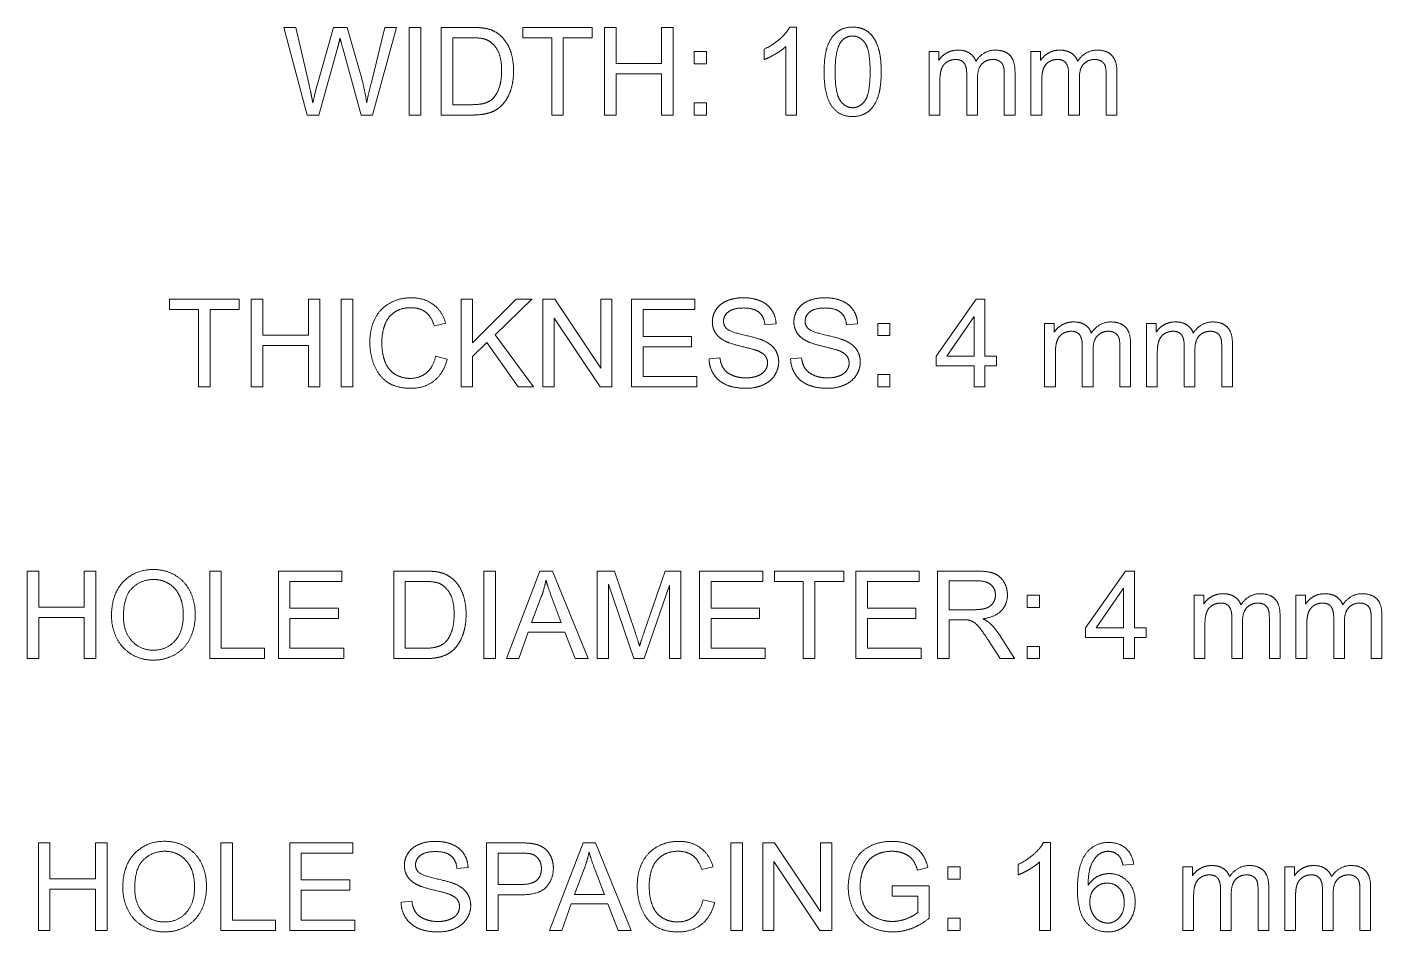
# Model space of a CAD drawing. Header units: millimetres. Extents: x -205 to 205, y -139 to 139.
# Drawn here: x 88.06 to 117.98, y -22.92 to -2.95 of the extents above; entities that cross this region are included whole.
import ezdxf

# ---------------------------------------------------------------- set-up
doc = ezdxf.new("R2010")
doc.units = ezdxf.units.MM
doc.layers.add('dimensions', color=7, linetype='Continuous', lineweight=18)

msp = doc.modelspace()

# ---------------------------------------------------------------- linework, layer by layer
at = {"layer": 'dimensions'}
for p, q in [((93.733, -2.959), (94.246, -4.892)), ((93.996, -2.959), (93.733, -2.959)), ((94.29, -4.226), (93.996, -2.959)), ((94.826, -2.959), (94.458, -4.264)), ((95.135, -2.959), (94.826, -2.959)), ((95.412, -3.937), (95.135, -2.959)), ((95.961, -2.959), (95.658, -4.201)), ((95.688, -4.892), (96.218, -2.959)), ((96.218, -2.959), (95.961, -2.959)), ((96.5, -2.959), (96.5, -4.892)), ((96.756, -2.959), (96.5, -2.959)), ((96.756, -4.892), (96.756, -2.959)), ((97.207, -2.959), (97.207, -4.892)), ((97.873, -2.959), (97.207, -2.959)), ((99.012, -2.959), (99.012, -3.187)), ((100.544, -2.959), (99.012, -2.959)), ((100.544, -3.187), (100.544, -2.959)), ((100.814, -2.959), (100.814, -4.892)), ((101.07, -2.959), (100.814, -2.959)), ((101.07, -3.753), (101.07, -2.959)), ((102.075, -2.959), (102.075, -3.753)), ((102.33, -2.959), (102.075, -2.959)), ((102.33, -4.892), (102.33, -2.959)), ((105.054, -2.951), (104.901, -2.951)), ((105.054, -4.892), (105.054, -2.951)), ((97.463, -4.664), (97.463, -3.187)), ((97.463, -3.187), (97.869, -3.187)), ((99.012, -3.187), (99.649, -3.187)), ((99.649, -3.187), (99.649, -4.892)), ((99.904, -3.187), (100.544, -3.187)), ((99.904, -4.892), (99.904, -3.187)), ((94.507, -4.892), (94.917, -3.419)), ((95.034, -3.419), (95.442, -4.892)), ((102.792, -3.492), (102.792, -3.762)), ((103.062, -3.492), (102.792, -3.492)), ((103.062, -3.762), (103.062, -3.492)), ((104.342, -3.436), (104.342, -3.666)), ((104.817, -3.38), (104.817, -4.892)), ((107.979, -3.492), (107.979, -4.892)), ((108.192, -3.492), (107.979, -3.492)), ((108.192, -3.688), (108.192, -3.492)), ((110.229, -3.492), (110.229, -4.892)), ((110.441, -3.492), (110.229, -3.492)), ((110.441, -3.688), (110.441, -3.492)), ((102.075, -3.753), (101.07, -3.753)), ((102.792, -3.762), (103.062, -3.762)), ((101.07, -3.981), (102.075, -3.981)), ((101.07, -4.892), (101.07, -3.981)), ((102.075, -3.981), (102.075, -4.892)), ((108.217, -4.892), (108.217, -4.165)), ((108.811, -3.982), (108.811, -4.892)), ((109.049, -4.892), (109.049, -4.078)), ((109.641, -4.01), (109.641, -4.892)), ((109.877, -4.892), (109.877, -3.931)), ((110.466, -4.892), (110.466, -4.165)), ((111.06, -3.982), (111.06, -4.892)), ((111.298, -4.892), (111.298, -4.078)), ((111.89, -4.01), (111.89, -4.892)), ((112.126, -4.892), (112.126, -3.931)), ((97.876, -4.664), (97.463, -4.664)), ((102.792, -4.622), (102.792, -4.892)), ((103.062, -4.622), (102.792, -4.622)), ((103.062, -4.892), (103.062, -4.622)), ((94.246, -4.892), (94.507, -4.892)), ((95.442, -4.892), (95.688, -4.892)), ((96.5, -4.892), (96.756, -4.892)), ((97.207, -4.892), (97.905, -4.892)), ((99.649, -4.892), (99.904, -4.892)), ((100.814, -4.892), (101.07, -4.892)), ((102.075, -4.892), (102.33, -4.892)), ((102.792, -4.892), (103.062, -4.892)), ((104.817, -4.892), (105.054, -4.892)), ((107.979, -4.892), (108.217, -4.892)), ((108.811, -4.892), (109.049, -4.892)), ((109.641, -4.892), (109.877, -4.892)), ((110.229, -4.892), (110.466, -4.892)), ((111.06, -4.892), (111.298, -4.892)), ((111.89, -4.892), (112.126, -4.892)), ((91.212, -8.959), (91.212, -9.187)), ((92.744, -8.959), (91.212, -8.959)), ((92.744, -9.187), (92.744, -8.959)), ((93.014, -8.959), (93.014, -10.892)), ((93.27, -8.959), (93.014, -8.959)), ((93.27, -9.753), (93.27, -8.959)), ((94.274, -8.959), (94.274, -9.753)), ((94.53, -8.959), (94.274, -8.959)), ((94.53, -10.892), (94.53, -8.959)), ((95, -8.959), (95, -10.892)), ((95.255, -8.959), (95, -8.959)), ((95.255, -10.892), (95.255, -8.959)), ((97.645, -8.959), (97.645, -10.892)), ((97.901, -8.959), (97.645, -8.959)), ((97.901, -9.918), (97.901, -8.959)), ((98.861, -8.959), (97.901, -9.918)), ((98.397, -9.742), (99.208, -8.959)), ((99.208, -8.959), (98.861, -8.959)), ((99.454, -8.959), (99.454, -10.892)), ((99.717, -8.959), (99.454, -8.959)), ((100.732, -10.477), (99.717, -8.959)), ((100.732, -8.959), (100.732, -10.477)), ((100.977, -8.959), (100.732, -8.959)), ((100.977, -10.892), (100.977, -8.959)), ((101.412, -8.959), (101.412, -10.892)), ((102.809, -8.959), (101.412, -8.959)), ((102.809, -9.187), (102.809, -8.959)), ((109.018, -8.959), (108.136, -10.212)), ((109.211, -8.959), (109.018, -8.959)), ((109.211, -10.212), (109.211, -8.959)), ((91.212, -9.187), (91.849, -9.187)), ((91.849, -9.187), (91.849, -10.892)), ((92.104, -9.187), (92.744, -9.187)), ((92.104, -10.892), (92.104, -9.187)), ((101.668, -9.187), (102.809, -9.187)), ((101.668, -9.779), (101.668, -9.187)), ((97.056, -9.548), (97.308, -9.489)), ((99.699, -9.373), (100.715, -10.892)), ((99.699, -10.892), (99.699, -9.373)), ((104.356, -9.522), (104.601, -9.504)), ((106.157, -9.522), (106.402, -9.504)), ((106.845, -9.492), (106.845, -9.762)), ((107.115, -9.492), (106.845, -9.492)), ((107.115, -9.762), (107.115, -9.492)), ((108.369, -10.212), (108.974, -9.34)), ((108.974, -9.34), (108.974, -10.212)), ((110.531, -9.492), (110.531, -10.892)), ((110.743, -9.492), (110.531, -9.492)), ((110.743, -9.688), (110.743, -9.492)), ((112.78, -9.492), (112.78, -10.892)), ((112.993, -9.492), (112.78, -9.492)), ((112.993, -9.688), (112.993, -9.492)), ((94.274, -9.753), (93.27, -9.753)), ((99.243, -10.892), (98.397, -9.742)), ((102.737, -9.779), (101.668, -9.779)), ((102.737, -10.006), (102.737, -9.779)), ((106.845, -9.762), (107.115, -9.762)), ((93.27, -9.981), (94.274, -9.981)), ((93.27, -10.892), (93.27, -9.981)), ((94.274, -9.981), (94.274, -10.892)), ((97.901, -10.222), (98.218, -9.914)), ((98.218, -9.914), (98.906, -10.892)), ((101.668, -10.006), (102.737, -10.006)), ((101.668, -10.664), (101.668, -10.006)), ((110.768, -10.892), (110.768, -10.165)), ((111.363, -9.982), (111.363, -10.892)), ((111.6, -10.892), (111.6, -10.078)), ((112.192, -10.01), (112.192, -10.892)), ((112.428, -10.892), (112.428, -9.931)), ((113.018, -10.892), (113.018, -10.165)), ((113.612, -9.982), (113.612, -10.892)), ((113.849, -10.892), (113.849, -10.078)), ((114.441, -10.01), (114.441, -10.892)), ((114.677, -10.892), (114.677, -9.931)), ((97.341, -10.279), (97.085, -10.214)), ((97.901, -10.892), (97.901, -10.222)), ((103.362, -10.25), (103.121, -10.271)), ((105.163, -10.25), (104.922, -10.271)), ((108.136, -10.212), (108.136, -10.429)), ((108.136, -10.429), (108.974, -10.429)), ((108.974, -10.212), (108.369, -10.212)), ((108.974, -10.429), (108.974, -10.892)), ((109.472, -10.212), (109.211, -10.212)), ((109.211, -10.429), (109.472, -10.429)), ((109.211, -10.892), (109.211, -10.429)), ((109.472, -10.429), (109.472, -10.212)), ((102.854, -10.664), (101.668, -10.664)), ((102.854, -10.892), (102.854, -10.664)), ((106.845, -10.622), (106.845, -10.892)), ((107.115, -10.622), (106.845, -10.622)), ((107.115, -10.892), (107.115, -10.622)), ((91.849, -10.892), (92.104, -10.892)), ((93.014, -10.892), (93.27, -10.892)), ((94.274, -10.892), (94.53, -10.892)), ((95, -10.892), (95.255, -10.892)), ((97.645, -10.892), (97.901, -10.892)), ((98.906, -10.892), (99.243, -10.892)), ((99.454, -10.892), (99.699, -10.892)), ((100.715, -10.892), (100.977, -10.892)), ((101.412, -10.892), (102.854, -10.892)), ((106.845, -10.892), (107.115, -10.892)), ((108.974, -10.892), (109.211, -10.892)), ((110.531, -10.892), (110.768, -10.892)), ((111.363, -10.892), (111.6, -10.892)), ((112.192, -10.892), (112.428, -10.892)), ((112.78, -10.892), (113.018, -10.892)), ((113.612, -10.892), (113.849, -10.892)), ((114.441, -10.892), (114.677, -10.892)), ((88.064, -14.959), (88.064, -16.892)), ((88.32, -14.959), (88.064, -14.959)), ((88.32, -15.753), (88.32, -14.959)), ((89.325, -14.959), (89.325, -15.753)), ((89.58, -14.959), (89.325, -14.959)), ((89.58, -16.892), (89.58, -14.959)), ((92.096, -14.959), (92.096, -16.892)), ((92.352, -14.959), (92.096, -14.959)), ((92.352, -16.664), (92.352, -14.959)), ((93.613, -14.959), (93.613, -16.892)), ((95.011, -14.959), (93.613, -14.959)), ((93.869, -15.187), (95.011, -15.187)), ((93.869, -15.779), (93.869, -15.187)), ((95.011, -15.187), (95.011, -14.959)), ((96.159, -14.959), (96.159, -16.892)), ((96.825, -14.959), (96.159, -14.959)), ((96.415, -16.664), (96.415, -15.187)), ((96.415, -15.187), (96.821, -15.187)), ((98.152, -14.959), (98.152, -16.892)), ((98.408, -14.959), (98.152, -14.959)), ((98.408, -16.892), (98.408, -14.959)), ((99.389, -14.959), (98.647, -16.892)), ((99.665, -14.959), (99.389, -14.959)), ((100.456, -16.892), (99.665, -14.959)), ((100.652, -14.959), (100.652, -16.892)), ((101.037, -14.959), (100.652, -14.959)), ((100.899, -15.247), (101.458, -16.892)), ((100.899, -16.892), (100.899, -15.247)), ((101.494, -16.328), (101.037, -14.959)), ((102.152, -14.959), (101.69, -16.304)), ((102.496, -14.959), (102.152, -14.959)), ((102.496, -16.892), (102.496, -14.959)), ((102.914, -14.959), (102.914, -16.892)), ((104.312, -14.959), (102.914, -14.959)), ((103.17, -15.187), (104.312, -15.187)), ((103.17, -15.779), (103.17, -15.187)), ((104.312, -15.187), (104.312, -14.959)), ((104.565, -14.959), (104.565, -15.187)), ((106.097, -14.959), (104.565, -14.959)), ((104.565, -15.187), (105.202, -15.187)), ((105.202, -15.187), (105.202, -16.892)), ((105.457, -15.187), (106.097, -15.187)), ((105.457, -16.892), (105.457, -15.187)), ((106.097, -15.187), (106.097, -14.959)), ((106.364, -14.959), (106.364, -16.892)), ((107.762, -14.959), (106.364, -14.959)), ((106.62, -15.187), (107.762, -15.187)), ((106.62, -15.779), (106.62, -15.187)), ((107.762, -15.187), (107.762, -14.959)), ((108.164, -14.959), (108.164, -16.892)), ((109.021, -14.959), (108.164, -14.959)), ((108.42, -15.812), (108.42, -15.173)), ((108.42, -15.173), (109.031, -15.173)), ((112.318, -14.959), (111.436, -16.212)), ((112.512, -14.959), (112.318, -14.959)), ((112.512, -16.212), (112.512, -14.959)), ((99.204, -16.098), (99.417, -15.531)), ((101.688, -16.892), (102.25, -15.274)), ((102.25, -15.274), (102.25, -16.892)), ((110.146, -15.492), (110.146, -15.762)), ((110.416, -15.492), (110.146, -15.492)), ((110.416, -15.762), (110.416, -15.492)), ((111.67, -16.212), (112.275, -15.34)), ((112.275, -15.34), (112.275, -16.212)), ((113.832, -15.492), (113.832, -16.892)), ((114.044, -15.492), (113.832, -15.492)), ((114.044, -15.688), (114.044, -15.492)), ((116.081, -15.492), (116.081, -16.892)), ((116.293, -15.492), (116.081, -15.492)), ((116.293, -15.688), (116.293, -15.492)), ((89.325, -15.753), (88.32, -15.753)), ((94.938, -15.779), (93.869, -15.779)), ((94.938, -16.006), (94.938, -15.779)), ((99.658, -15.563), (99.86, -16.098)), ((104.239, -15.779), (103.17, -15.779)), ((104.239, -16.006), (104.239, -15.779)), ((107.689, -15.779), (106.62, -15.779)), ((107.689, -16.006), (107.689, -15.779)), ((108.97, -15.812), (108.42, -15.812)), ((110.146, -15.762), (110.416, -15.762)), ((88.32, -15.981), (89.325, -15.981)), ((88.32, -16.892), (88.32, -15.981)), ((89.325, -15.981), (89.325, -16.892)), ((93.869, -16.006), (94.938, -16.006)), ((93.869, -16.664), (93.869, -16.006)), ((99.86, -16.098), (99.204, -16.098)), ((103.17, -16.006), (104.239, -16.006)), ((103.17, -16.664), (103.17, -16.006)), ((106.62, -16.006), (107.689, -16.006)), ((106.62, -16.664), (106.62, -16.006)), ((108.42, -16.034), (108.716, -16.034)), ((108.42, -16.892), (108.42, -16.034)), ((114.664, -15.982), (114.664, -16.892)), ((114.901, -16.892), (114.901, -16.078)), ((115.493, -16.01), (115.493, -16.892)), ((115.729, -16.892), (115.729, -15.931)), ((116.913, -15.982), (116.913, -16.892)), ((117.15, -16.892), (117.15, -16.078)), ((117.742, -16.01), (117.742, -16.892)), ((117.978, -16.892), (117.978, -15.931)), ((98.918, -16.892), (99.131, -16.307)), ((99.131, -16.307), (99.939, -16.307)), ((99.939, -16.307), (100.164, -16.892)), ((109.867, -16.892), (109.531, -16.366)), ((111.436, -16.212), (111.436, -16.429)), ((111.436, -16.429), (112.275, -16.429)), ((112.275, -16.212), (111.67, -16.212)), ((112.275, -16.429), (112.275, -16.892)), ((112.773, -16.212), (112.512, -16.212)), ((112.512, -16.429), (112.773, -16.429)), ((112.512, -16.892), (112.512, -16.429)), ((112.773, -16.429), (112.773, -16.212)), ((114.069, -16.892), (114.069, -16.165)), ((116.318, -16.892), (116.318, -16.165)), ((93.303, -16.664), (92.352, -16.664)), ((93.303, -16.892), (93.303, -16.664)), ((95.056, -16.664), (93.869, -16.664)), ((95.056, -16.892), (95.056, -16.664)), ((96.827, -16.664), (96.415, -16.664)), ((104.357, -16.664), (103.17, -16.664)), ((104.357, -16.892), (104.357, -16.664)), ((107.807, -16.664), (106.62, -16.664)), ((107.807, -16.892), (107.807, -16.664)), ((109.29, -16.49), (109.546, -16.892)), ((110.146, -16.622), (110.146, -16.892)), ((110.416, -16.622), (110.146, -16.622)), ((110.416, -16.892), (110.416, -16.622)), ((88.064, -16.892), (88.32, -16.892)), ((89.325, -16.892), (89.58, -16.892)), ((92.096, -16.892), (93.303, -16.892)), ((93.613, -16.892), (95.056, -16.892)), ((96.159, -16.892), (96.856, -16.892)), ((98.152, -16.892), (98.408, -16.892)), ((98.647, -16.892), (98.918, -16.892)), ((100.164, -16.892), (100.456, -16.892)), ((100.652, -16.892), (100.899, -16.892)), ((101.458, -16.892), (101.688, -16.892)), ((102.25, -16.892), (102.496, -16.892)), ((102.914, -16.892), (104.357, -16.892)), ((105.202, -16.892), (105.457, -16.892)), ((106.364, -16.892), (107.807, -16.892)), ((108.164, -16.892), (108.42, -16.892)), ((109.546, -16.892), (109.867, -16.892)), ((110.146, -16.892), (110.416, -16.892)), ((112.275, -16.892), (112.512, -16.892)), ((113.832, -16.892), (114.069, -16.892)), ((114.664, -16.892), (114.901, -16.892)), ((115.493, -16.892), (115.729, -16.892)), ((116.081, -16.892), (116.318, -16.892)), ((116.913, -16.892), (117.15, -16.892)), ((117.742, -16.892), (117.978, -16.892)), ((88.313, -20.959), (88.313, -22.892)), ((88.569, -20.959), (88.313, -20.959)), ((88.569, -21.753), (88.569, -20.959)), ((89.573, -20.959), (89.573, -21.753)), ((89.829, -20.959), (89.573, -20.959)), ((89.829, -22.892), (89.829, -20.959)), ((92.344, -20.959), (92.344, -22.892)), ((92.6, -20.959), (92.344, -20.959)), ((92.6, -22.664), (92.6, -20.959)), ((93.862, -20.959), (93.862, -22.892)), ((95.259, -20.959), (93.862, -20.959)), ((94.118, -21.187), (95.259, -21.187)), ((94.118, -21.779), (94.118, -21.187)), ((95.259, -21.187), (95.259, -20.959)), ((98.208, -20.959), (98.208, -22.892)), ((98.937, -20.959), (98.208, -20.959)), ((98.464, -21.878), (98.464, -21.187)), ((98.464, -21.187), (98.959, -21.187)), ((100.339, -20.959), (99.597, -22.892)), ((100.614, -20.959), (100.339, -20.959)), ((101.405, -22.892), (100.614, -20.959)), ((103.603, -20.959), (103.603, -22.892)), ((103.859, -20.959), (103.603, -20.959)), ((103.859, -22.892), (103.859, -20.959)), ((104.307, -20.959), (104.307, -22.892)), ((104.57, -20.959), (104.307, -20.959)), ((105.585, -22.477), (104.57, -20.959)), ((105.585, -20.959), (105.585, -22.477)), ((105.83, -20.959), (105.585, -20.959)), ((105.83, -22.892), (105.83, -20.959)), ((110.658, -20.951), (110.505, -20.951)), ((110.658, -22.892), (110.658, -20.951)), ((97.556, -21.522), (97.801, -21.504)), ((100.154, -22.098), (100.367, -21.531)), ((102.96, -21.548), (103.212, -21.489)), ((104.552, -21.373), (105.568, -22.892)), ((104.552, -22.892), (104.552, -21.373)), ((107.723, -21.563), (107.954, -21.5)), ((108.395, -21.492), (108.395, -21.762)), ((108.666, -21.492), (108.395, -21.492)), ((108.666, -21.762), (108.666, -21.492)), ((109.946, -21.436), (109.946, -21.666)), ((110.42, -21.38), (110.42, -22.892)), ((112.261, -21.451), (112.497, -21.432)), ((113.583, -21.492), (113.583, -22.892)), ((113.795, -21.492), (113.583, -21.492)), ((113.795, -21.688), (113.795, -21.492)), ((115.832, -21.492), (115.832, -22.892)), ((116.045, -21.492), (115.832, -21.492)), ((116.045, -21.688), (116.045, -21.492)), ((89.573, -21.753), (88.569, -21.753)), ((95.187, -21.779), (94.118, -21.779)), ((95.187, -22.006), (95.187, -21.779)), ((100.608, -21.563), (100.81, -22.098)), ((108.395, -21.762), (108.666, -21.762)), ((88.569, -21.981), (89.573, -21.981)), ((88.569, -22.892), (88.569, -21.981)), ((89.573, -21.981), (89.573, -22.892)), ((94.118, -22.006), (95.187, -22.006)), ((94.118, -22.664), (94.118, -22.006)), ((98.964, -21.878), (98.464, -21.878)), ((98.464, -22.106), (98.96, -22.106)), ((98.464, -22.892), (98.464, -22.106)), ((100.81, -22.098), (100.154, -22.098)), ((107.983, -21.906), (107.164, -21.907)), ((107.164, -21.907), (107.164, -22.134)), ((107.164, -22.134), (107.732, -22.134)), ((107.732, -22.134), (107.732, -22.494)), ((107.983, -22.623), (107.983, -21.906)), ((114.415, -21.982), (114.415, -22.892)), ((114.652, -22.892), (114.652, -22.078)), ((115.244, -22.01), (115.244, -22.892)), ((115.48, -22.892), (115.48, -21.931)), ((116.664, -21.982), (116.664, -22.892)), ((116.901, -22.892), (116.901, -22.078)), ((117.493, -22.01), (117.493, -22.892)), ((117.729, -22.892), (117.729, -21.931)), ((96.562, -22.25), (96.321, -22.271)), ((99.868, -22.892), (100.08, -22.307)), ((100.08, -22.307), (100.889, -22.307)), ((100.889, -22.307), (101.114, -22.892)), ((103.245, -22.279), (102.989, -22.214)), ((113.82, -22.892), (113.82, -22.165)), ((116.07, -22.892), (116.07, -22.165)), ((93.552, -22.664), (92.6, -22.664)), ((93.552, -22.892), (93.552, -22.664)), ((95.304, -22.664), (94.118, -22.664)), ((95.304, -22.892), (95.304, -22.664)), ((108.395, -22.622), (108.395, -22.892)), ((108.666, -22.622), (108.395, -22.622)), ((108.666, -22.892), (108.666, -22.622)), ((88.313, -22.892), (88.569, -22.892)), ((89.573, -22.892), (89.829, -22.892)), ((92.344, -22.892), (93.552, -22.892)), ((93.862, -22.892), (95.304, -22.892)), ((98.208, -22.892), (98.464, -22.892)), ((99.597, -22.892), (99.868, -22.892)), ((101.114, -22.892), (101.405, -22.892)), ((103.603, -22.892), (103.859, -22.892)), ((104.307, -22.892), (104.552, -22.892)), ((105.568, -22.892), (105.83, -22.892)), ((108.395, -22.892), (108.666, -22.892)), ((110.42, -22.892), (110.658, -22.892)), ((113.583, -22.892), (113.82, -22.892)), ((114.415, -22.892), (114.652, -22.892)), ((115.244, -22.892), (115.48, -22.892)), ((115.832, -22.892), (116.07, -22.892)), ((116.664, -22.892), (116.901, -22.892)), ((117.493, -22.892), (117.729, -22.892))]:
    msp.add_line(p, q, dxfattribs=at)
for points in [[(97.873, -2.959), (98.098, -2.959), (98.217, -2.987)], [(98.217, -2.987), (98.383, -3.025), (98.5, -3.125)], [(104.69, -3.21), (104.839, -3.076), (104.901, -2.951)], [(105.942, -3.065), (106.081, -2.951), (106.292, -2.951)], [(106.292, -2.951), (106.448, -2.951), (106.565, -3.014)], [(94.974, -3.193), (94.944, -3.326), (94.917, -3.419)], [(95.034, -3.419), (94.983, -3.235), (94.974, -3.193)], [(98.2, -3.227), (98.097, -3.187), (97.869, -3.187)], [(98.442, -3.445), (98.342, -3.282), (98.2, -3.227)], [(98.5, -3.125), (98.653, -3.254), (98.729, -3.456)], [(104.342, -3.436), (104.541, -3.343), (104.69, -3.21)], [(105.732, -3.387), (105.803, -3.178), (105.942, -3.065)], [(106.028, -3.286), (105.906, -3.463), (105.906, -3.939)], [(106.289, -3.148), (106.126, -3.148), (106.028, -3.286)], [(106.567, -3.305), (106.455, -3.148), (106.289, -3.148)], [(106.565, -3.014), (106.682, -3.076), (106.759, -3.194)], [(106.759, -3.194), (106.835, -3.312), (106.879, -3.482)], [(98.541, -3.911), (98.541, -3.608), (98.442, -3.445)], [(98.729, -3.456), (98.805, -3.657), (98.805, -3.915)], [(104.592, -3.543), (104.453, -3.625), (104.342, -3.666)], [(104.817, -3.38), (104.731, -3.461), (104.592, -3.543)], [(105.662, -3.939), (105.662, -3.596), (105.732, -3.387)], [(106.678, -3.939), (106.678, -3.461), (106.567, -3.305)], [(106.879, -3.482), (106.922, -3.651), (106.922, -3.939)], [(108.192, -3.688), (108.258, -3.585), (108.367, -3.523)], [(108.367, -3.523), (108.476, -3.46), (108.616, -3.46)], [(108.616, -3.46), (108.772, -3.46), (108.871, -3.525)], [(108.871, -3.525), (108.971, -3.589), (109.012, -3.705)], [(109.012, -3.705), (109.178, -3.46), (109.444, -3.46)], [(109.444, -3.46), (109.652, -3.46), (109.765, -3.575)], [(109.765, -3.575), (109.877, -3.691), (109.877, -3.931)], [(110.441, -3.688), (110.507, -3.585), (110.616, -3.523)], [(110.616, -3.523), (110.726, -3.46), (110.865, -3.46)], [(110.865, -3.46), (111.021, -3.46), (111.12, -3.525)], [(111.12, -3.525), (111.22, -3.589), (111.261, -3.705)], [(111.261, -3.705), (111.427, -3.46), (111.693, -3.46)], [(111.693, -3.46), (111.902, -3.46), (112.014, -3.575)], [(112.014, -3.575), (112.126, -3.691), (112.126, -3.931)], [(108.255, -3.873), (108.217, -3.974), (108.217, -4.165)], [(108.378, -3.719), (108.293, -3.771), (108.255, -3.873)], [(108.563, -3.666), (108.463, -3.666), (108.378, -3.719)], [(108.753, -3.745), (108.695, -3.666), (108.563, -3.666)], [(108.811, -3.982), (108.811, -3.824), (108.753, -3.745)], [(109.146, -3.764), (109.049, -3.862), (109.049, -4.078)], [(109.391, -3.666), (109.244, -3.666), (109.146, -3.764)], [(109.534, -3.704), (109.473, -3.666), (109.391, -3.666)], [(109.618, -3.805), (109.594, -3.742), (109.534, -3.704)], [(109.641, -4.01), (109.641, -3.868), (109.618, -3.805)], [(110.504, -3.873), (110.466, -3.974), (110.466, -4.165)], [(110.627, -3.719), (110.542, -3.771), (110.504, -3.873)], [(110.813, -3.666), (110.712, -3.666), (110.627, -3.719)], [(111.002, -3.745), (110.944, -3.666), (110.813, -3.666)], [(111.06, -3.982), (111.06, -3.824), (111.002, -3.745)], [(111.395, -3.764), (111.298, -3.862), (111.298, -4.078)], [(111.641, -3.666), (111.493, -3.666), (111.395, -3.764)], [(111.783, -3.704), (111.722, -3.666), (111.641, -3.666)], [(111.867, -3.805), (111.844, -3.742), (111.783, -3.704)], [(111.89, -4.01), (111.89, -3.868), (111.867, -3.805)], [(95.412, -3.937), (95.516, -4.301), (95.562, -4.622)], [(98.491, -4.283), (98.541, -4.13), (98.541, -3.911)], [(98.805, -3.915), (98.805, -4.135), (98.754, -4.305)], [(105.853, -4.724), (105.662, -4.483), (105.662, -3.939)], [(105.906, -3.939), (105.906, -4.415), (106.017, -4.572)], [(106.567, -4.572), (106.678, -4.413), (106.678, -3.939)], [(106.922, -3.939), (106.922, -4.279), (106.852, -4.488)], [(94.29, -4.226), (94.337, -4.425), (94.371, -4.622)], [(94.371, -4.622), (94.445, -4.312), (94.458, -4.264)], [(95.562, -4.622), (95.599, -4.438), (95.658, -4.201)], [(98.349, -4.528), (98.44, -4.437), (98.491, -4.283)], [(98.754, -4.305), (98.702, -4.475), (98.622, -4.587)], [(97.876, -4.664), (98.067, -4.664), (98.175, -4.628)], [(98.175, -4.628), (98.284, -4.593), (98.349, -4.528)], [(98.446, -4.762), (98.35, -4.826), (98.215, -4.859)], [(98.622, -4.587), (98.541, -4.698), (98.446, -4.762)], [(106.292, -4.925), (106.012, -4.925), (105.853, -4.724)], [(106.017, -4.572), (106.128, -4.73), (106.292, -4.73)], [(106.292, -4.73), (106.455, -4.73), (106.567, -4.572)], [(106.852, -4.488), (106.782, -4.697), (106.643, -4.811)], [(98.215, -4.859), (98.08, -4.892), (97.905, -4.892)], [(106.643, -4.811), (106.504, -4.925), (106.292, -4.925)], [(96.076, -9.043), (96.289, -8.926), (96.545, -8.926)], [(96.545, -8.926), (96.835, -8.926), (97.032, -9.074)], [(103.52, -8.992), (103.68, -8.926), (103.875, -8.926)], [(103.875, -8.926), (104.09, -8.926), (104.254, -8.995)], [(105.321, -8.992), (105.48, -8.926), (105.676, -8.926)], [(105.676, -8.926), (105.891, -8.926), (106.055, -8.995)], [(95.748, -9.384), (95.863, -9.16), (96.076, -9.043)], [(96.167, -9.252), (96.017, -9.359), (95.957, -9.539)], [(96.539, -9.145), (96.317, -9.145), (96.167, -9.252)], [(96.861, -9.241), (96.733, -9.145), (96.539, -9.145)], [(97.056, -9.548), (96.989, -9.338), (96.861, -9.241)], [(97.032, -9.074), (97.23, -9.222), (97.308, -9.489)], [(103.194, -9.459), (103.194, -9.312), (103.278, -9.185)], [(103.278, -9.185), (103.361, -9.058), (103.52, -8.992)], [(103.547, -9.237), (103.441, -9.322), (103.441, -9.442)], [(103.885, -9.152), (103.653, -9.152), (103.547, -9.237)], [(104.222, -9.245), (104.108, -9.152), (103.885, -9.152)], [(104.356, -9.522), (104.336, -9.339), (104.222, -9.245)], [(104.254, -8.995), (104.418, -9.065), (104.506, -9.199)], [(104.506, -9.199), (104.595, -9.334), (104.601, -9.504)], [(104.995, -9.459), (104.995, -9.312), (105.078, -9.185)], [(105.078, -9.185), (105.161, -9.058), (105.321, -8.992)], [(105.348, -9.237), (105.242, -9.322), (105.242, -9.442)], [(105.686, -9.152), (105.454, -9.152), (105.348, -9.237)], [(106.023, -9.245), (105.909, -9.152), (105.686, -9.152)], [(106.157, -9.522), (106.137, -9.339), (106.023, -9.245)], [(106.055, -8.995), (106.219, -9.065), (106.307, -9.199)], [(106.307, -9.199), (106.395, -9.334), (106.402, -9.504)], [(95.632, -9.911), (95.632, -9.609), (95.748, -9.384)], [(95.957, -9.539), (95.896, -9.719), (95.896, -9.91)], [(103.262, -9.699), (103.194, -9.592), (103.194, -9.459)], [(103.441, -9.442), (103.441, -9.546), (103.516, -9.613)], [(105.063, -9.699), (104.995, -9.592), (104.995, -9.459)], [(105.242, -9.442), (105.242, -9.546), (105.317, -9.613)], [(110.743, -9.688), (110.809, -9.585), (110.919, -9.523)], [(110.919, -9.523), (111.028, -9.46), (111.168, -9.46)], [(111.168, -9.46), (111.323, -9.46), (111.423, -9.525)], [(111.423, -9.525), (111.523, -9.589), (111.563, -9.705)], [(111.563, -9.705), (111.73, -9.46), (111.996, -9.46)], [(111.996, -9.46), (112.204, -9.46), (112.316, -9.575)], [(112.993, -9.688), (113.058, -9.585), (113.168, -9.523)], [(113.168, -9.523), (113.277, -9.46), (113.417, -9.46)], [(113.417, -9.46), (113.573, -9.46), (113.672, -9.525)], [(113.672, -9.525), (113.772, -9.589), (113.813, -9.705)], [(113.813, -9.705), (113.979, -9.46), (114.245, -9.46)], [(114.245, -9.46), (114.453, -9.46), (114.565, -9.575)], [(103.469, -9.879), (103.33, -9.807), (103.262, -9.699)], [(103.516, -9.613), (103.59, -9.68), (103.902, -9.751)], [(103.902, -9.751), (104.214, -9.821), (104.33, -9.874)], [(105.27, -9.879), (105.131, -9.807), (105.063, -9.699)], [(105.317, -9.613), (105.391, -9.68), (105.703, -9.751)], [(105.703, -9.751), (106.014, -9.821), (106.13, -9.874)], [(110.93, -9.719), (110.845, -9.771), (110.807, -9.873)], [(111.115, -9.666), (111.015, -9.666), (110.93, -9.719)], [(111.305, -9.745), (111.247, -9.666), (111.115, -9.666)], [(111.363, -9.982), (111.363, -9.824), (111.305, -9.745)], [(111.698, -9.764), (111.6, -9.862), (111.6, -10.078)], [(111.943, -9.666), (111.795, -9.666), (111.698, -9.764)], [(112.085, -9.704), (112.025, -9.666), (111.943, -9.666)], [(112.169, -9.805), (112.146, -9.742), (112.085, -9.704)], [(112.192, -10.01), (112.192, -9.868), (112.169, -9.805)], [(112.316, -9.575), (112.428, -9.691), (112.428, -9.931)], [(113.179, -9.719), (113.094, -9.771), (113.056, -9.873)], [(113.364, -9.666), (113.264, -9.666), (113.179, -9.719)], [(113.554, -9.745), (113.496, -9.666), (113.364, -9.666)], [(113.612, -9.982), (113.612, -9.824), (113.554, -9.745)], [(113.947, -9.764), (113.849, -9.862), (113.849, -10.078)], [(114.192, -9.666), (114.045, -9.666), (113.947, -9.764)], [(114.335, -9.704), (114.274, -9.666), (114.192, -9.666)], [(114.418, -9.805), (114.395, -9.742), (114.335, -9.704)], [(114.441, -10.01), (114.441, -9.868), (114.418, -9.805)], [(114.565, -9.575), (114.677, -9.691), (114.677, -9.931)], [(95.735, -10.429), (95.632, -10.188), (95.632, -9.911)], [(95.896, -9.91), (95.896, -10.156), (95.968, -10.34)], [(103.842, -10), (103.575, -9.936), (103.469, -9.879)], [(104.186, -10.094), (104.108, -10.064), (103.842, -10)], [(104.36, -10.208), (104.307, -10.14), (104.186, -10.094)], [(104.33, -9.874), (104.498, -9.952), (104.579, -10.071)], [(104.579, -10.071), (104.659, -10.191), (104.659, -10.346)], [(105.643, -10), (105.376, -9.936), (105.27, -9.879)], [(105.987, -10.094), (105.909, -10.064), (105.643, -10)], [(106.161, -10.208), (106.108, -10.14), (105.987, -10.094)], [(106.13, -9.874), (106.299, -9.952), (106.38, -10.071)], [(106.38, -10.071), (106.46, -10.191), (106.46, -10.346)], [(110.807, -9.873), (110.768, -9.974), (110.768, -10.165)], [(113.056, -9.873), (113.018, -9.974), (113.018, -10.165)], [(96.032, -10.798), (95.837, -10.67), (95.735, -10.429)], [(95.968, -10.34), (96.04, -10.524), (96.191, -10.615)], [(96.883, -10.582), (97.032, -10.458), (97.085, -10.214)], [(97.341, -10.279), (97.261, -10.594), (97.052, -10.759)], [(103.227, -10.618), (103.126, -10.465), (103.121, -10.271)], [(103.362, -10.25), (103.379, -10.395), (103.442, -10.488)], [(104.358, -10.533), (104.413, -10.457), (104.413, -10.367)], [(104.413, -10.367), (104.413, -10.276), (104.36, -10.208)], [(104.659, -10.346), (104.659, -10.5), (104.571, -10.637)], [(105.028, -10.618), (104.927, -10.465), (104.922, -10.271)], [(105.163, -10.25), (105.18, -10.395), (105.243, -10.488)], [(106.159, -10.533), (106.214, -10.457), (106.214, -10.367)], [(106.214, -10.367), (106.214, -10.276), (106.161, -10.208)], [(106.46, -10.346), (106.46, -10.5), (106.372, -10.637)], [(96.191, -10.615), (96.343, -10.706), (96.52, -10.706)], [(96.52, -10.706), (96.734, -10.706), (96.883, -10.582)], [(97.052, -10.759), (96.843, -10.925), (96.541, -10.925)], [(103.505, -10.848), (103.328, -10.772), (103.227, -10.618)], [(103.442, -10.488), (103.504, -10.581), (103.636, -10.638)], [(103.636, -10.638), (103.768, -10.695), (103.933, -10.695)], [(103.933, -10.695), (104.079, -10.695), (104.191, -10.652)], [(104.191, -10.652), (104.303, -10.608), (104.358, -10.533)], [(104.571, -10.637), (104.482, -10.773), (104.317, -10.849)], [(105.306, -10.848), (105.128, -10.772), (105.028, -10.618)], [(105.243, -10.488), (105.305, -10.581), (105.437, -10.638)], [(105.437, -10.638), (105.569, -10.695), (105.734, -10.695)], [(105.734, -10.695), (105.88, -10.695), (105.992, -10.652)], [(105.992, -10.652), (106.104, -10.608), (106.159, -10.533)], [(106.372, -10.637), (106.283, -10.773), (106.118, -10.849)], [(96.541, -10.925), (96.228, -10.925), (96.032, -10.798)], [(103.945, -10.925), (103.682, -10.925), (103.505, -10.848)], [(104.317, -10.849), (104.152, -10.925), (103.945, -10.925)], [(105.745, -10.925), (105.483, -10.925), (105.306, -10.848)], [(106.118, -10.849), (105.952, -10.925), (105.745, -10.925)], [(90.187, -15.197), (90.445, -14.925), (90.854, -14.925)], [(90.854, -14.925), (91.122, -14.925), (91.336, -15.053)], [(89.928, -15.951), (89.928, -15.469), (90.187, -15.197)], [(90.855, -15.145), (90.584, -15.145), (90.388, -15.332)], [(91.2, -15.242), (91.046, -15.145), (90.855, -15.145)], [(91.433, -15.515), (91.354, -15.339), (91.2, -15.242)], [(91.336, -15.053), (91.551, -15.181), (91.664, -15.409)], [(97.152, -15.227), (97.049, -15.187), (96.821, -15.187)], [(96.825, -14.959), (97.05, -14.959), (97.169, -14.987)], [(97.394, -15.445), (97.294, -15.282), (97.152, -15.227)], [(97.169, -14.987), (97.335, -15.025), (97.452, -15.125)], [(97.452, -15.125), (97.605, -15.254), (97.681, -15.456)], [(99.521, -15.162), (99.484, -15.348), (99.417, -15.531)], [(99.658, -15.563), (99.566, -15.319), (99.521, -15.162)], [(109.021, -14.959), (109.279, -14.959), (109.414, -15.011)], [(109.346, -15.261), (109.246, -15.173), (109.031, -15.173)], [(109.414, -15.011), (109.548, -15.063), (109.629, -15.195)], [(109.629, -15.195), (109.709, -15.327), (109.709, -15.486)], [(90.388, -15.332), (90.192, -15.518), (90.192, -15.955)], [(91.513, -15.927), (91.513, -15.691), (91.433, -15.515)], [(91.664, -15.409), (91.777, -15.638), (91.777, -15.928)], [(97.493, -15.911), (97.493, -15.608), (97.394, -15.445)], [(97.681, -15.456), (97.757, -15.657), (97.757, -15.915)], [(109.445, -15.486), (109.445, -15.349), (109.346, -15.261)], [(109.394, -15.66), (109.445, -15.58), (109.445, -15.486)], [(109.709, -15.486), (109.709, -15.692), (109.576, -15.833)], [(114.044, -15.688), (114.11, -15.585), (114.219, -15.523)], [(114.219, -15.523), (114.329, -15.46), (114.468, -15.46)], [(114.468, -15.46), (114.624, -15.46), (114.724, -15.525)], [(114.724, -15.525), (114.823, -15.589), (114.864, -15.705)], [(114.864, -15.705), (115.03, -15.46), (115.296, -15.46)], [(115.296, -15.46), (115.505, -15.46), (115.617, -15.575)], [(116.293, -15.688), (116.359, -15.585), (116.468, -15.523)], [(116.468, -15.523), (116.578, -15.46), (116.718, -15.46)], [(116.718, -15.46), (116.873, -15.46), (116.973, -15.525)], [(116.973, -15.525), (117.072, -15.589), (117.113, -15.705)], [(117.113, -15.705), (117.279, -15.46), (117.545, -15.46)], [(117.545, -15.46), (117.754, -15.46), (117.866, -15.575)], [(108.97, -15.812), (109.145, -15.812), (109.244, -15.776)], [(109.576, -15.833), (109.443, -15.974), (109.165, -16.013)], [(109.244, -15.776), (109.343, -15.74), (109.394, -15.66)], [(114.23, -15.719), (114.145, -15.771), (114.107, -15.873)], [(114.416, -15.666), (114.315, -15.666), (114.23, -15.719)], [(114.606, -15.745), (114.548, -15.666), (114.416, -15.666)], [(114.664, -15.982), (114.664, -15.824), (114.606, -15.745)], [(114.998, -15.764), (114.901, -15.862), (114.901, -16.078)], [(115.244, -15.666), (115.096, -15.666), (114.998, -15.764)], [(115.386, -15.704), (115.325, -15.666), (115.244, -15.666)], [(115.47, -15.805), (115.447, -15.742), (115.386, -15.704)], [(115.493, -16.01), (115.493, -15.868), (115.47, -15.805)], [(115.617, -15.575), (115.729, -15.691), (115.729, -15.931)], [(116.48, -15.719), (116.395, -15.771), (116.356, -15.873)], [(116.665, -15.666), (116.565, -15.666), (116.48, -15.719)], [(116.855, -15.745), (116.797, -15.666), (116.665, -15.666)], [(116.913, -15.982), (116.913, -15.824), (116.855, -15.745)], [(117.248, -15.764), (117.15, -15.862), (117.15, -16.078)], [(117.493, -15.666), (117.345, -15.666), (117.248, -15.764)], [(117.635, -15.704), (117.574, -15.666), (117.493, -15.666)], [(117.719, -15.805), (117.696, -15.742), (117.635, -15.704)], [(117.742, -16.01), (117.742, -15.868), (117.719, -15.805)], [(117.866, -15.575), (117.978, -15.691), (117.978, -15.931)], [(90.039, -16.433), (89.928, -16.205), (89.928, -15.951)], [(90.192, -15.955), (90.192, -16.304), (90.38, -16.505)], [(91.327, -16.503), (91.513, -16.3), (91.513, -15.927)], [(91.777, -15.928), (91.777, -16.222), (91.658, -16.454)], [(97.442, -16.283), (97.493, -16.13), (97.493, -15.911)], [(97.757, -15.915), (97.757, -16.135), (97.705, -16.305)], [(108.859, -16.043), (108.815, -16.034), (108.716, -16.034)], [(108.975, -16.094), (108.918, -16.057), (108.859, -16.043)], [(109.105, -16.223), (109.033, -16.131), (108.975, -16.094)], [(109.165, -16.013), (109.266, -16.061), (109.319, -16.109)], [(109.319, -16.109), (109.431, -16.212), (109.531, -16.366)], [(114.107, -15.873), (114.069, -15.974), (114.069, -16.165)], [(116.356, -15.873), (116.318, -15.974), (116.318, -16.165)], [(90.365, -16.793), (90.15, -16.661), (90.039, -16.433)], [(97.301, -16.528), (97.392, -16.437), (97.442, -16.283)], [(97.705, -16.305), (97.654, -16.475), (97.574, -16.587)], [(101.494, -16.328), (101.558, -16.519), (101.587, -16.614)], [(101.587, -16.614), (101.62, -16.508), (101.69, -16.304)], [(109.29, -16.49), (109.178, -16.316), (109.105, -16.223)], [(90.38, -16.505), (90.568, -16.706), (90.851, -16.706)], [(90.851, -16.706), (91.14, -16.706), (91.327, -16.503)], [(91.658, -16.454), (91.54, -16.686), (91.322, -16.806)], [(96.827, -16.664), (97.019, -16.664), (97.127, -16.628)], [(97.127, -16.628), (97.236, -16.593), (97.301, -16.528)], [(97.574, -16.587), (97.493, -16.698), (97.398, -16.762)], [(90.853, -16.925), (90.58, -16.925), (90.365, -16.793)], [(91.322, -16.806), (91.104, -16.925), (90.853, -16.925)], [(97.167, -16.859), (97.032, -16.892), (96.856, -16.892)], [(97.398, -16.762), (97.302, -16.826), (97.167, -16.859)], [(90.435, -21.197), (90.694, -20.925), (91.102, -20.925)], [(91.102, -20.925), (91.37, -20.925), (91.585, -21.053)], [(96.72, -20.992), (96.88, -20.926), (97.075, -20.926)], [(97.075, -20.926), (97.29, -20.926), (97.454, -20.995)], [(101.98, -21.043), (102.193, -20.926), (102.448, -20.926)], [(102.448, -20.926), (102.738, -20.926), (102.936, -21.074)], [(106.653, -21.045), (106.874, -20.926), (107.163, -20.926)], [(107.163, -20.926), (107.372, -20.926), (107.542, -20.994)], [(90.177, -21.951), (90.177, -21.469), (90.435, -21.197)], [(91.104, -21.145), (90.832, -21.145), (90.636, -21.332)], [(91.449, -21.242), (91.295, -21.145), (91.104, -21.145)], [(91.585, -21.053), (91.8, -21.181), (91.913, -21.409)], [(96.394, -21.459), (96.394, -21.312), (96.477, -21.185)], [(96.477, -21.185), (96.56, -21.058), (96.72, -20.992)], [(96.747, -21.237), (96.641, -21.322), (96.641, -21.442)], [(97.085, -21.152), (96.853, -21.152), (96.747, -21.237)], [(97.422, -21.245), (97.308, -21.152), (97.085, -21.152)], [(97.454, -20.995), (97.618, -21.065), (97.706, -21.199)], [(97.706, -21.199), (97.794, -21.334), (97.801, -21.504)], [(98.937, -20.959), (99.13, -20.959), (99.231, -20.978)], [(99.197, -21.204), (99.133, -21.187), (98.959, -21.187)], [(99.359, -21.318), (99.297, -21.232), (99.197, -21.204)], [(99.231, -20.978), (99.374, -21.001), (99.47, -21.068)], [(99.47, -21.068), (99.566, -21.134), (99.625, -21.254)], [(100.471, -21.162), (100.434, -21.348), (100.367, -21.531)], [(100.608, -21.563), (100.516, -21.319), (100.471, -21.162)], [(101.651, -21.384), (101.767, -21.16), (101.98, -21.043)], [(102.443, -21.145), (102.22, -21.145), (102.071, -21.252)], [(102.765, -21.241), (102.637, -21.145), (102.443, -21.145)], [(102.936, -21.074), (103.134, -21.222), (103.212, -21.489)], [(106.313, -21.408), (106.431, -21.164), (106.653, -21.045)], [(106.861, -21.198), (106.733, -21.252), (106.654, -21.339)], [(107.164, -21.145), (106.989, -21.145), (106.861, -21.198)], [(107.43, -21.196), (107.31, -21.145), (107.164, -21.145)], [(107.615, -21.331), (107.55, -21.247), (107.43, -21.196)], [(107.542, -20.994), (107.711, -21.062), (107.807, -21.183)], [(107.807, -21.183), (107.904, -21.305), (107.954, -21.5)], [(109.946, -21.436), (110.145, -21.343), (110.294, -21.21)], [(110.294, -21.21), (110.443, -21.076), (110.505, -20.951)], [(111.255, -21.987), (111.255, -21.427), (111.462, -21.173)], [(111.462, -21.173), (111.643, -20.951), (111.948, -20.951)], [(111.735, -21.21), (111.623, -21.291), (111.558, -21.448)], [(111.934, -21.146), (111.82, -21.146), (111.735, -21.21)], [(112.171, -21.248), (112.075, -21.146), (111.934, -21.146)], [(111.948, -20.951), (112.176, -20.951), (112.322, -21.079)], [(112.322, -21.079), (112.468, -21.207), (112.497, -21.432)], [(90.636, -21.332), (90.441, -21.518), (90.441, -21.955)], [(91.682, -21.515), (91.602, -21.339), (91.449, -21.242)], [(91.762, -21.927), (91.762, -21.691), (91.682, -21.515)], [(91.913, -21.409), (92.025, -21.638), (92.025, -21.928)], [(96.462, -21.699), (96.394, -21.592), (96.394, -21.459)], [(96.641, -21.442), (96.641, -21.546), (96.716, -21.613)], [(97.556, -21.522), (97.536, -21.339), (97.422, -21.245)], [(99.316, -21.786), (99.42, -21.693), (99.42, -21.526)], [(99.42, -21.526), (99.42, -21.405), (99.359, -21.318)], [(99.684, -21.518), (99.684, -21.765), (99.527, -21.935)], [(99.625, -21.254), (99.684, -21.374), (99.684, -21.518)], [(101.536, -21.911), (101.536, -21.609), (101.651, -21.384)], [(102.071, -21.252), (101.921, -21.359), (101.86, -21.539)], [(102.96, -21.548), (102.893, -21.338), (102.765, -21.241)], [(106.195, -21.935), (106.195, -21.653), (106.313, -21.408)], [(106.533, -21.53), (106.459, -21.709), (106.459, -21.919)], [(106.654, -21.339), (106.576, -21.426), (106.533, -21.53)], [(107.723, -21.563), (107.68, -21.415), (107.615, -21.331)], [(110.42, -21.38), (110.335, -21.461), (110.196, -21.543)], [(111.558, -21.448), (111.494, -21.605), (111.491, -21.895)], [(112.261, -21.451), (112.229, -21.311), (112.171, -21.248)], [(113.795, -21.688), (113.861, -21.585), (113.971, -21.523)], [(113.971, -21.523), (114.08, -21.46), (114.22, -21.46)], [(114.22, -21.46), (114.375, -21.46), (114.475, -21.525)], [(114.475, -21.525), (114.575, -21.589), (114.615, -21.705)], [(114.615, -21.705), (114.782, -21.46), (115.048, -21.46)], [(115.048, -21.46), (115.256, -21.46), (115.368, -21.575)], [(116.045, -21.688), (116.11, -21.585), (116.22, -21.523)], [(116.22, -21.523), (116.329, -21.46), (116.469, -21.46)], [(116.469, -21.46), (116.625, -21.46), (116.724, -21.525)], [(116.724, -21.525), (116.824, -21.589), (116.865, -21.705)], [(116.865, -21.705), (117.031, -21.46), (117.297, -21.46)], [(117.297, -21.46), (117.505, -21.46), (117.617, -21.575)], [(96.669, -21.879), (96.53, -21.807), (96.462, -21.699)], [(96.716, -21.613), (96.79, -21.68), (97.102, -21.751)], [(97.102, -21.751), (97.413, -21.821), (97.529, -21.874)], [(98.964, -21.878), (99.212, -21.878), (99.316, -21.786)], [(101.86, -21.539), (101.8, -21.719), (101.8, -21.91)], [(110.196, -21.543), (110.057, -21.625), (109.946, -21.666)], [(111.491, -21.895), (111.577, -21.765), (111.701, -21.701)], [(111.701, -21.701), (111.824, -21.638), (111.96, -21.638)], [(111.96, -21.638), (112.198, -21.638), (112.364, -21.813)], [(112.364, -21.813), (112.531, -21.987), (112.531, -22.264)], [(113.982, -21.719), (113.897, -21.771), (113.859, -21.873)], [(114.167, -21.666), (114.067, -21.666), (113.982, -21.719)], [(114.357, -21.745), (114.299, -21.666), (114.167, -21.666)], [(114.415, -21.982), (114.415, -21.824), (114.357, -21.745)], [(114.75, -21.764), (114.652, -21.862), (114.652, -22.078)], [(114.995, -21.666), (114.847, -21.666), (114.75, -21.764)], [(115.137, -21.704), (115.077, -21.666), (114.995, -21.666)], [(115.221, -21.805), (115.198, -21.742), (115.137, -21.704)], [(115.244, -22.01), (115.244, -21.868), (115.221, -21.805)], [(115.368, -21.575), (115.48, -21.691), (115.48, -21.931)], [(116.231, -21.719), (116.146, -21.771), (116.108, -21.873)], [(116.416, -21.666), (116.316, -21.666), (116.231, -21.719)], [(116.606, -21.745), (116.548, -21.666), (116.416, -21.666)], [(116.664, -21.982), (116.664, -21.824), (116.606, -21.745)], [(116.999, -21.764), (116.901, -21.862), (116.901, -22.078)], [(117.244, -21.666), (117.097, -21.666), (116.999, -21.764)], [(117.387, -21.704), (117.326, -21.666), (117.244, -21.666)], [(117.47, -21.805), (117.447, -21.742), (117.387, -21.704)], [(117.493, -22.01), (117.493, -21.868), (117.47, -21.805)], [(117.617, -21.575), (117.729, -21.691), (117.729, -21.931)], [(90.288, -22.433), (90.177, -22.205), (90.177, -21.951)], [(90.441, -21.955), (90.441, -22.304), (90.629, -22.505)], [(91.575, -22.503), (91.762, -22.3), (91.762, -21.927)], [(92.025, -21.928), (92.025, -22.222), (91.907, -22.454)], [(97.042, -22), (96.775, -21.936), (96.669, -21.879)], [(97.386, -22.094), (97.308, -22.064), (97.042, -22)], [(97.56, -22.208), (97.507, -22.14), (97.386, -22.094)], [(97.529, -21.874), (97.698, -21.952), (97.779, -22.071)], [(97.779, -22.071), (97.859, -22.191), (97.859, -22.346)], [(99.527, -21.935), (99.37, -22.106), (98.96, -22.106)], [(101.638, -22.429), (101.536, -22.188), (101.536, -21.911)], [(101.8, -21.91), (101.8, -22.156), (101.871, -22.34)], [(106.314, -22.45), (106.195, -22.22), (106.195, -21.935)], [(106.459, -21.919), (106.459, -22.177), (106.548, -22.351)], [(111.442, -22.707), (111.255, -22.488), (111.255, -21.987)], [(111.64, -21.963), (111.528, -22.078), (111.528, -22.266)], [(111.913, -21.848), (111.752, -21.848), (111.64, -21.963)], [(112.182, -21.963), (112.075, -21.848), (111.913, -21.848)], [(112.289, -22.279), (112.289, -22.078), (112.182, -21.963)], [(113.859, -21.873), (113.82, -21.974), (113.82, -22.165)], [(116.108, -21.873), (116.07, -21.974), (116.07, -22.165)], [(90.613, -22.793), (90.398, -22.661), (90.288, -22.433)], [(96.427, -22.618), (96.326, -22.465), (96.321, -22.271)], [(96.562, -22.25), (96.579, -22.395), (96.642, -22.488)], [(97.558, -22.533), (97.613, -22.457), (97.613, -22.367)], [(97.613, -22.367), (97.613, -22.276), (97.56, -22.208)], [(97.859, -22.346), (97.859, -22.5), (97.771, -22.637)], [(101.936, -22.798), (101.74, -22.67), (101.638, -22.429)], [(101.871, -22.34), (101.943, -22.524), (102.095, -22.615)], [(102.787, -22.582), (102.936, -22.458), (102.989, -22.214)], [(103.245, -22.279), (103.164, -22.594), (102.955, -22.759)], [(106.548, -22.351), (106.637, -22.525), (106.807, -22.61)], [(111.528, -22.266), (111.528, -22.388), (111.58, -22.5)], [(112.18, -22.608), (112.289, -22.487), (112.289, -22.279)], [(112.531, -22.264), (112.531, -22.446), (112.453, -22.602)], [(90.629, -22.505), (90.816, -22.706), (91.1, -22.706)], [(91.1, -22.706), (91.389, -22.706), (91.575, -22.503)], [(91.907, -22.454), (91.788, -22.686), (91.57, -22.806)], [(96.705, -22.848), (96.528, -22.772), (96.427, -22.618)], [(96.642, -22.488), (96.704, -22.581), (96.836, -22.638)], [(96.836, -22.638), (96.968, -22.695), (97.133, -22.695)], [(97.133, -22.695), (97.279, -22.695), (97.391, -22.652)], [(97.391, -22.652), (97.503, -22.608), (97.558, -22.533)], [(97.771, -22.637), (97.682, -22.773), (97.517, -22.849)], [(102.095, -22.615), (102.247, -22.706), (102.423, -22.706)], [(102.423, -22.706), (102.638, -22.706), (102.787, -22.582)], [(106.665, -22.803), (106.432, -22.681), (106.314, -22.45)], [(106.807, -22.61), (106.977, -22.694), (107.168, -22.694)], [(107.168, -22.694), (107.334, -22.694), (107.492, -22.63)], [(107.492, -22.63), (107.651, -22.566), (107.732, -22.494)], [(107.983, -22.623), (107.794, -22.773), (107.594, -22.849)], [(111.926, -22.925), (111.629, -22.925), (111.442, -22.707)], [(111.58, -22.5), (111.632, -22.612), (111.726, -22.671)], [(111.726, -22.671), (111.819, -22.73), (111.922, -22.73)], [(111.922, -22.73), (112.072, -22.73), (112.18, -22.608)], [(112.453, -22.602), (112.374, -22.759), (112.237, -22.842)], [(91.101, -22.925), (90.828, -22.925), (90.613, -22.793)], [(91.57, -22.806), (91.353, -22.925), (91.101, -22.925)], [(97.145, -22.925), (96.882, -22.925), (96.705, -22.848)], [(97.517, -22.849), (97.351, -22.925), (97.145, -22.925)], [(102.444, -22.925), (102.132, -22.925), (101.936, -22.798)], [(102.955, -22.759), (102.746, -22.925), (102.444, -22.925)], [(107.182, -22.925), (106.898, -22.925), (106.665, -22.803)], [(107.594, -22.849), (107.393, -22.925), (107.182, -22.925)], [(112.237, -22.842), (112.1, -22.925), (111.926, -22.925)]]:
    msp.add_open_spline(points, degree=2, dxfattribs=at)

doc.saveas('drawing.dxf')
